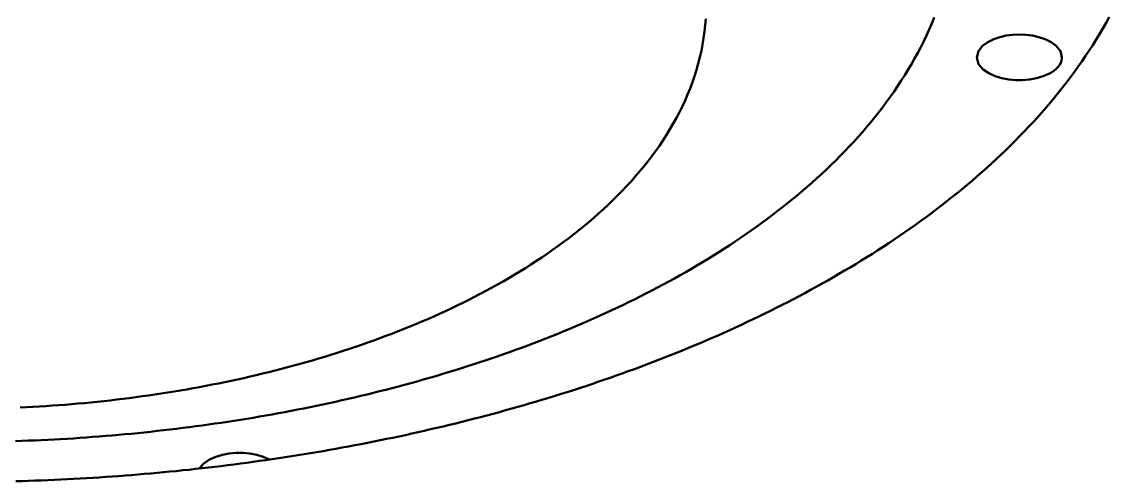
# Model space of a CAD drawing. Header units: millimetres. Extents: x 0 to 841, y 0 to 594.
# Drawn here: x 336.76 to 357.01, y 343.34 to 351.91 of the extents above; entities that cross this region are included whole.
import ezdxf

# ---------------------------------------------------------------- set-up
doc = ezdxf.new("R2010")
doc.units = ezdxf.units.MM
doc.layers.add('FINA', color=7, linetype='CONTINUOUS', lineweight=25)
doc.layers.add('VIS', color=7, linetype='CONTINUOUS', lineweight=50)

msp = doc.modelspace()

# ---------------------------------------------------------------- linework, layer by layer
at = {"layer": 'FINA'}
for points in [[(353.748, 351.982), (353.702, 351.871), (353.654, 351.76), (353.604, 351.651), (353.552, 351.542), (353.498, 351.435), (353.442, 351.328), (353.384, 351.222), (353.324, 351.118), (353.263, 351.014), (353.2, 350.911), (353.136, 350.809), (353.069, 350.709), (353.002, 350.609), (352.932, 350.511), (352.862, 350.413), (352.79, 350.317), (352.716, 350.221), (352.641, 350.127), (352.565, 350.033), (352.488, 349.941), (352.41, 349.85), (352.33, 349.759), (352.249, 349.67), (352.167, 349.582), (352.084, 349.494), (352, 349.408), (351.915, 349.323), (351.829, 349.239), (351.742, 349.155), (351.654, 349.073), (351.565, 348.991), (351.476, 348.911), (351.385, 348.831), (351.294, 348.753), (351.202, 348.675), (351.109, 348.599), (351.016, 348.523), (350.921, 348.448), (350.826, 348.374), (350.731, 348.301), (350.634, 348.228), (350.537, 348.157), (350.44, 348.086), (350.341, 348.016), (350.243, 347.948), (350.143, 347.879), (350.043, 347.812), (349.943, 347.746), (349.842, 347.68), (349.74, 347.615), (349.638, 347.551), (349.536, 347.488), (349.433, 347.425), (349.329, 347.364), (349.226, 347.303), (349.121, 347.242), (349.017, 347.183), (348.911, 347.124), (348.806, 347.066), (348.7, 347.009)], [(357.008, 351.993), (356.949, 351.887), (356.889, 351.782), (356.828, 351.677), (356.765, 351.574), (356.7, 351.471), (356.635, 351.369), (356.568, 351.268), (356.499, 351.168), (356.43, 351.069), (356.359, 350.97), (356.287, 350.873), (356.214, 350.776), (356.139, 350.68), (356.064, 350.586), (355.987, 350.492), (355.91, 350.398), (355.831, 350.306), (355.752, 350.215), (355.671, 350.124), (355.589, 350.035), (355.507, 349.946), (355.424, 349.858), (355.339, 349.771), (355.254, 349.684), (355.168, 349.599), (355.081, 349.514), (354.994, 349.43), (354.905, 349.347), (354.816, 349.265), (354.727, 349.184), (354.636, 349.103), (354.545, 349.023), (354.453, 348.944), (354.36, 348.866), (354.267, 348.789), (354.173, 348.712), (354.079, 348.636), (353.983, 348.561), (353.888, 348.486), (353.791, 348.413), (353.695, 348.34), (353.597, 348.267), (353.499, 348.196), (353.401, 348.125), (353.302, 348.055), (353.203, 347.986), (353.103, 347.917), (353.002, 347.849), (352.901, 347.782), (352.8, 347.715), (352.698, 347.649), (352.596, 347.584), (352.494, 347.519), (352.391, 347.456), (352.287, 347.392), (352.184, 347.33), (352.079, 347.268), (351.975, 347.206), (351.87, 347.146), (351.765, 347.085), (351.659, 347.026), (351.553, 346.967), (351.447, 346.909), (351.34, 346.851)], [(345.4, 346.891), (345.507, 346.949), (345.613, 347.008), (345.719, 347.067), (345.824, 347.128), (345.928, 347.19), (346.032, 347.253), (346.135, 347.317), (346.238, 347.382), (346.34, 347.449), (346.441, 347.516), (346.542, 347.584), (346.641, 347.654), (346.74, 347.724), (346.838, 347.796), (346.935, 347.869), (347.032, 347.943), (347.127, 348.018), (347.221, 348.095), (347.315, 348.173), (347.407, 348.252), (347.498, 348.332), (347.588, 348.413), (347.677, 348.496), (347.765, 348.58), (347.851, 348.666), (347.936, 348.753), (348.019, 348.841), (348.102, 348.93), (348.182, 349.021), (348.261, 349.114), (348.339, 349.207), (348.414, 349.302), (348.488, 349.399), (348.56, 349.497), (348.63, 349.596), (348.698, 349.697), (348.764, 349.799), (348.827, 349.902), (348.888, 350.007), (348.947, 350.114), (349.004, 350.221), (349.058, 350.33), (349.109, 350.44), (349.157, 350.552), (349.203, 350.664), (349.246, 350.778), (349.285, 350.893), (349.322, 351.009), (349.355, 351.125), (349.385, 351.243), (349.412, 351.362), (349.435, 351.481), (349.455, 351.601), (349.472, 351.721), (349.484, 351.842), (349.493, 351.963)], [(354.541, 351.242), (354.572, 351.36), (354.648, 351.455), (354.746, 351.528), (354.856, 351.582), (354.972, 351.621), (355.091, 351.648), (355.212, 351.663), (355.335, 351.668), (355.457, 351.663), (355.578, 351.648), (355.698, 351.621), (355.814, 351.582), (355.924, 351.528), (356.022, 351.455), (356.097, 351.36), (356.128, 351.242)], [(355.896, 350.941), (355.777, 350.889), (355.652, 350.852), (355.524, 350.829), (355.395, 350.818), (355.265, 350.818), (355.136, 350.83), (355.008, 350.854), (354.884, 350.892), (354.765, 350.946), (354.659, 351.019), (354.576, 351.118), (354.541, 351.242)], [(356.128, 351.242), (356.119, 351.177), (356.092, 351.116), (356.053, 351.062), (356.006, 351.015), (355.953, 350.975), (355.896, 350.941)], [(348.7, 347.009), (348.594, 346.952), (348.487, 346.896), (348.38, 346.841), (348.273, 346.787), (348.165, 346.733), (348.057, 346.68), (347.949, 346.627), (347.84, 346.576), (347.732, 346.524), (347.622, 346.474), (347.513, 346.424), (347.403, 346.375), (347.293, 346.326), (347.182, 346.278), (347.072, 346.231), (346.961, 346.184), (346.85, 346.138), (346.738, 346.093), (346.627, 346.048), (346.515, 346.004), (346.403, 345.96), (346.29, 345.917), (346.178, 345.875), (346.065, 345.833), (345.952, 345.791), (345.839, 345.751), (345.725, 345.711), (345.612, 345.671), (345.498, 345.632), (345.384, 345.593), (345.27, 345.555), (345.155, 345.518), (345.041, 345.481), (344.926, 345.445), (344.811, 345.409), (344.696, 345.374), (344.581, 345.339), (344.466, 345.305), (344.35, 345.271), (344.234, 345.238), (344.119, 345.205), (344.003, 345.173), (343.886, 345.142), (343.77, 345.11), (343.654, 345.08), (343.537, 345.05), (343.421, 345.02), (343.304, 344.991), (343.187, 344.962), (343.07, 344.934), (342.953, 344.907), (342.836, 344.88), (342.718, 344.853), (342.601, 344.827), (342.483, 344.801), (342.366, 344.776), (342.248, 344.751), (342.13, 344.727), (342.012, 344.703), (341.894, 344.68), (341.776, 344.657), (341.658, 344.634), (341.54, 344.612), (341.421, 344.591), (341.303, 344.57), (341.184, 344.549), (341.065, 344.529), (340.947, 344.509), (340.828, 344.49), (340.709, 344.471), (340.59, 344.453), (340.471, 344.435), (340.352, 344.418), (340.233, 344.401), (340.114, 344.384), (339.995, 344.368), (339.875, 344.352), (339.756, 344.337), (339.637, 344.322), (339.517, 344.308), (339.398, 344.294), (339.278, 344.281), (339.158, 344.268), (339.039, 344.255), (338.919, 344.243), (338.799, 344.231), (338.679, 344.22), (338.56, 344.209), (338.44, 344.198), (338.32, 344.188), (338.2, 344.179), (338.08, 344.169), (337.96, 344.161), (337.84, 344.152), (337.72, 344.144), (337.6, 344.137), (337.48, 344.13), (337.359, 344.123), (337.239, 344.117), (337.119, 344.111), (336.999, 344.106), (336.879, 344.101), (336.758, 344.096), (336.638, 344.092)], [(351.34, 346.851), (351.234, 346.795), (351.128, 346.739), (351.021, 346.684), (350.915, 346.629), (350.808, 346.575), (350.7, 346.521), (350.593, 346.468), (350.485, 346.416), (350.376, 346.364), (350.268, 346.312), (350.159, 346.261), (350.05, 346.211), (349.941, 346.161), (349.832, 346.112), (349.722, 346.063), (349.612, 346.015), (349.502, 345.968), (349.392, 345.92), (349.281, 345.874), (349.17, 345.828), (349.059, 345.782), (348.948, 345.737), (348.837, 345.692), (348.725, 345.648), (348.613, 345.605), (348.501, 345.562), (348.389, 345.519), (348.277, 345.477), (348.164, 345.435), (348.052, 345.394), (347.939, 345.353), (347.826, 345.313), (347.712, 345.273), (347.599, 345.234), (347.486, 345.195), (347.372, 345.156), (347.258, 345.119), (347.144, 345.081), (347.03, 345.044), (346.916, 345.007), (346.801, 344.971), (346.687, 344.936), (346.572, 344.9), (346.457, 344.866), (346.342, 344.831), (346.227, 344.797), (346.112, 344.764), (345.996, 344.731), (345.881, 344.698), (345.765, 344.666), (345.65, 344.634), (345.534, 344.603), (345.418, 344.572), (345.302, 344.541), (345.186, 344.511), (345.069, 344.481), (344.953, 344.452), (344.837, 344.423), (344.72, 344.395), (344.603, 344.366), (344.487, 344.339), (344.37, 344.312), (344.253, 344.285), (344.136, 344.258), (344.019, 344.232), (343.901, 344.206), (343.784, 344.181), (343.667, 344.156), (343.549, 344.132), (343.432, 344.108), (343.314, 344.084), (343.196, 344.061), (343.078, 344.038), (342.961, 344.015), (342.843, 343.993), (342.725, 343.971), (342.607, 343.95), (342.488, 343.929), (342.37, 343.908), (342.252, 343.888), (342.134, 343.868), (342.015, 343.849), (341.897, 343.829), (341.778, 343.811), (341.66, 343.792), (341.541, 343.774), (341.422, 343.757), (341.304, 343.739), (341.185, 343.722), (341.066, 343.706), (340.947, 343.69), (340.828, 343.674), (340.709, 343.658), (340.59, 343.643), (340.471, 343.628), (340.352, 343.614), (340.233, 343.6), (340.113, 343.586), (339.994, 343.573), (339.875, 343.56), (339.755, 343.548), (339.636, 343.535), (339.517, 343.524), (339.397, 343.512), (339.278, 343.501), (339.158, 343.49), (339.039, 343.48), (338.919, 343.47), (338.799, 343.46), (338.68, 343.45), (338.56, 343.441), (338.441, 343.433), (338.321, 343.424), (338.201, 343.416), (338.081, 343.409), (337.962, 343.401), (337.842, 343.395), (337.722, 343.388), (337.602, 343.382), (337.482, 343.376), (337.362, 343.37), (337.242, 343.365), (337.123, 343.36), (337.003, 343.356), (336.883, 343.352), (336.763, 343.348), (336.643, 343.344)], [(336.724, 344.718), (336.844, 344.724), (336.964, 344.73), (337.084, 344.737), (337.204, 344.745), (337.324, 344.753), (337.444, 344.762), (337.564, 344.771), (337.684, 344.781), (337.803, 344.791), (337.923, 344.802), (338.043, 344.814), (338.162, 344.826), (338.282, 344.839), (338.401, 344.852), (338.521, 344.866), (338.64, 344.88), (338.759, 344.895), (338.878, 344.911), (338.997, 344.927), (339.117, 344.944), (339.235, 344.961), (339.354, 344.979), (339.473, 344.998), (339.592, 345.017), (339.71, 345.037), (339.829, 345.057), (339.947, 345.078), (340.065, 345.1), (340.183, 345.122), (340.301, 345.145), (340.419, 345.168), (340.537, 345.192), (340.655, 345.217), (340.772, 345.242), (340.89, 345.268), (341.007, 345.295), (341.124, 345.322), (341.241, 345.35), (341.358, 345.378), (341.474, 345.408), (341.591, 345.438), (341.707, 345.468), (341.823, 345.499), (341.939, 345.531), (342.055, 345.564), (342.17, 345.597), (342.285, 345.631), (342.4, 345.665), (342.515, 345.701), (342.63, 345.737), (342.744, 345.774), (342.859, 345.811), (342.973, 345.849), (343.086, 345.888), (343.2, 345.928), (343.313, 345.968), (343.426, 346.009), (343.539, 346.051), (343.651, 346.094), (343.763, 346.138), (343.875, 346.182), (343.986, 346.227), (344.097, 346.273), (344.208, 346.32), (344.318, 346.367), (344.428, 346.416), (344.538, 346.465), (344.647, 346.515), (344.756, 346.566), (344.865, 346.618), (344.973, 346.671), (345.08, 346.724), (345.187, 346.779), (345.294, 346.834), (345.4, 346.891)], [(340.062, 343.581), (340.147, 343.676), (340.253, 343.748), (340.371, 343.8), (340.494, 343.836), (340.621, 343.86), (340.749, 343.871), (340.877, 343.871), (341.005, 343.86), (341.132, 343.837), (341.255, 343.801), (341.373, 343.749)]]:
    msp.add_lwpolyline(points, dxfattribs=at)
at = {"layer": 'VIS'}
for points in [[(353.748, 351.982), (353.702, 351.871), (353.654, 351.76), (353.604, 351.651), (353.552, 351.542), (353.498, 351.435), (353.442, 351.328), (353.384, 351.222), (353.324, 351.118), (353.263, 351.014), (353.2, 350.911), (353.136, 350.809), (353.069, 350.709), (353.002, 350.609), (352.932, 350.511), (352.862, 350.413), (352.79, 350.317), (352.716, 350.221), (352.641, 350.127), (352.565, 350.033), (352.488, 349.941), (352.41, 349.85), (352.33, 349.759), (352.249, 349.67), (352.167, 349.582), (352.084, 349.494), (352, 349.408), (351.915, 349.323), (351.829, 349.239), (351.742, 349.155), (351.654, 349.073), (351.565, 348.991), (351.476, 348.911), (351.385, 348.831), (351.294, 348.753), (351.202, 348.675), (351.109, 348.599), (351.016, 348.523), (350.921, 348.448), (350.826, 348.374), (350.731, 348.301), (350.634, 348.228), (350.537, 348.157), (350.44, 348.086), (350.341, 348.016), (350.243, 347.948), (350.143, 347.879), (350.043, 347.812), (349.943, 347.746), (349.842, 347.68), (349.74, 347.615), (349.638, 347.551), (349.536, 347.488), (349.433, 347.425), (349.329, 347.364), (349.226, 347.303), (349.121, 347.242), (349.017, 347.183), (348.911, 347.124), (348.806, 347.066), (348.7, 347.009)], [(357.008, 351.993), (356.949, 351.887), (356.889, 351.782), (356.828, 351.677), (356.765, 351.574), (356.7, 351.471), (356.635, 351.369), (356.568, 351.268), (356.499, 351.168), (356.43, 351.069), (356.359, 350.97), (356.287, 350.873), (356.214, 350.776), (356.139, 350.68), (356.064, 350.586), (355.987, 350.492), (355.91, 350.398), (355.831, 350.306), (355.752, 350.215), (355.671, 350.124), (355.589, 350.035), (355.507, 349.946), (355.424, 349.858), (355.339, 349.771), (355.254, 349.684), (355.168, 349.599), (355.081, 349.514), (354.994, 349.43), (354.905, 349.347), (354.816, 349.265), (354.727, 349.184), (354.636, 349.103), (354.545, 349.023), (354.453, 348.944), (354.36, 348.866), (354.267, 348.789), (354.173, 348.712), (354.079, 348.636), (353.983, 348.561), (353.888, 348.486), (353.791, 348.413), (353.695, 348.34), (353.597, 348.267), (353.499, 348.196), (353.401, 348.125), (353.302, 348.055), (353.203, 347.986), (353.103, 347.917), (353.002, 347.849), (352.901, 347.782), (352.8, 347.715), (352.698, 347.649), (352.596, 347.584), (352.494, 347.519), (352.391, 347.456), (352.287, 347.392), (352.184, 347.33), (352.079, 347.268), (351.975, 347.206), (351.87, 347.146), (351.765, 347.085), (351.659, 347.026), (351.553, 346.967), (351.447, 346.909), (351.34, 346.851)], [(345.4, 346.891), (345.507, 346.949), (345.613, 347.008), (345.719, 347.067), (345.824, 347.128), (345.928, 347.19), (346.032, 347.253), (346.135, 347.317), (346.238, 347.382), (346.34, 347.449), (346.441, 347.516), (346.542, 347.584), (346.641, 347.654), (346.74, 347.724), (346.838, 347.796), (346.935, 347.869), (347.032, 347.943), (347.127, 348.018), (347.221, 348.095), (347.315, 348.173), (347.407, 348.252), (347.498, 348.332), (347.588, 348.413), (347.677, 348.496), (347.765, 348.58), (347.851, 348.666), (347.936, 348.753), (348.019, 348.841), (348.102, 348.93), (348.182, 349.021), (348.261, 349.114), (348.339, 349.207), (348.414, 349.302), (348.488, 349.399), (348.56, 349.497), (348.63, 349.596), (348.698, 349.697), (348.764, 349.799), (348.827, 349.902), (348.888, 350.007), (348.947, 350.114), (349.004, 350.221), (349.058, 350.33), (349.109, 350.44), (349.157, 350.552), (349.203, 350.664), (349.246, 350.778), (349.285, 350.893), (349.322, 351.009), (349.355, 351.125), (349.385, 351.243), (349.412, 351.362), (349.435, 351.481), (349.455, 351.601), (349.472, 351.721), (349.484, 351.842), (349.493, 351.963)], [(354.541, 351.242), (354.572, 351.36), (354.648, 351.455), (354.746, 351.528), (354.856, 351.582), (354.972, 351.621), (355.091, 351.648), (355.212, 351.663), (355.335, 351.668), (355.457, 351.663), (355.578, 351.648), (355.698, 351.621), (355.814, 351.582), (355.924, 351.528), (356.022, 351.455), (356.097, 351.36), (356.128, 351.242)], [(355.896, 350.941), (355.777, 350.889), (355.652, 350.852), (355.524, 350.829), (355.395, 350.818), (355.265, 350.818), (355.136, 350.83), (355.008, 350.854), (354.884, 350.892), (354.765, 350.946), (354.659, 351.019), (354.576, 351.118), (354.541, 351.242)], [(356.128, 351.242), (356.119, 351.177), (356.092, 351.116), (356.053, 351.062), (356.006, 351.015), (355.953, 350.975), (355.896, 350.941)], [(348.7, 347.009), (348.594, 346.952), (348.487, 346.896), (348.38, 346.841), (348.273, 346.787), (348.165, 346.733), (348.057, 346.68), (347.949, 346.627), (347.84, 346.576), (347.732, 346.524), (347.622, 346.474), (347.513, 346.424), (347.403, 346.375), (347.293, 346.326), (347.182, 346.278), (347.072, 346.231), (346.961, 346.184), (346.85, 346.138), (346.738, 346.093), (346.627, 346.048), (346.515, 346.004), (346.403, 345.96), (346.29, 345.917), (346.178, 345.875), (346.065, 345.833), (345.952, 345.791), (345.839, 345.751), (345.725, 345.711), (345.612, 345.671), (345.498, 345.632), (345.384, 345.593), (345.27, 345.555), (345.155, 345.518), (345.041, 345.481), (344.926, 345.445), (344.811, 345.409), (344.696, 345.374), (344.581, 345.339), (344.466, 345.305), (344.35, 345.271), (344.234, 345.238), (344.119, 345.205), (344.003, 345.173), (343.886, 345.142), (343.77, 345.11), (343.654, 345.08), (343.537, 345.05), (343.421, 345.02), (343.304, 344.991), (343.187, 344.962), (343.07, 344.934), (342.953, 344.907), (342.836, 344.88), (342.718, 344.853), (342.601, 344.827), (342.483, 344.801), (342.366, 344.776), (342.248, 344.751), (342.13, 344.727), (342.012, 344.703), (341.894, 344.68), (341.776, 344.657), (341.658, 344.634), (341.54, 344.612), (341.421, 344.591), (341.303, 344.57), (341.184, 344.549), (341.065, 344.529), (340.947, 344.509), (340.828, 344.49), (340.709, 344.471), (340.59, 344.453), (340.471, 344.435), (340.352, 344.418), (340.233, 344.401), (340.114, 344.384), (339.995, 344.368), (339.875, 344.352), (339.756, 344.337), (339.637, 344.322), (339.517, 344.308), (339.398, 344.294), (339.278, 344.281), (339.158, 344.268), (339.039, 344.255), (338.919, 344.243), (338.799, 344.231), (338.679, 344.22), (338.56, 344.209), (338.44, 344.198), (338.32, 344.188), (338.2, 344.179), (338.08, 344.169), (337.96, 344.161), (337.84, 344.152), (337.72, 344.144), (337.6, 344.137), (337.48, 344.13), (337.359, 344.123), (337.239, 344.117), (337.119, 344.111), (336.999, 344.106), (336.879, 344.101), (336.758, 344.096), (336.638, 344.092)], [(351.34, 346.851), (351.234, 346.795), (351.128, 346.739), (351.021, 346.684), (350.915, 346.629), (350.808, 346.575), (350.7, 346.521), (350.593, 346.468), (350.485, 346.416), (350.376, 346.364), (350.268, 346.312), (350.159, 346.261), (350.05, 346.211), (349.941, 346.161), (349.832, 346.112), (349.722, 346.063), (349.612, 346.015), (349.502, 345.968), (349.392, 345.92), (349.281, 345.874), (349.17, 345.828), (349.059, 345.782), (348.948, 345.737), (348.837, 345.692), (348.725, 345.648), (348.613, 345.605), (348.501, 345.562), (348.389, 345.519), (348.277, 345.477), (348.164, 345.435), (348.052, 345.394), (347.939, 345.353), (347.826, 345.313), (347.712, 345.273), (347.599, 345.234), (347.486, 345.195), (347.372, 345.156), (347.258, 345.119), (347.144, 345.081), (347.03, 345.044), (346.916, 345.007), (346.801, 344.971), (346.687, 344.936), (346.572, 344.9), (346.457, 344.866), (346.342, 344.831), (346.227, 344.797), (346.112, 344.764), (345.996, 344.731), (345.881, 344.698), (345.765, 344.666), (345.65, 344.634), (345.534, 344.603), (345.418, 344.572), (345.302, 344.541), (345.186, 344.511), (345.069, 344.481), (344.953, 344.452), (344.837, 344.423), (344.72, 344.395), (344.603, 344.366), (344.487, 344.339), (344.37, 344.312), (344.253, 344.285), (344.136, 344.258), (344.019, 344.232), (343.901, 344.206), (343.784, 344.181), (343.667, 344.156), (343.549, 344.132), (343.432, 344.108), (343.314, 344.084), (343.196, 344.061), (343.078, 344.038), (342.961, 344.015), (342.843, 343.993), (342.725, 343.971), (342.607, 343.95), (342.488, 343.929), (342.37, 343.908), (342.252, 343.888), (342.134, 343.868), (342.015, 343.849), (341.897, 343.829), (341.778, 343.811), (341.66, 343.792), (341.541, 343.774), (341.422, 343.757), (341.304, 343.739), (341.185, 343.722), (341.066, 343.706), (340.947, 343.69), (340.828, 343.674), (340.709, 343.658), (340.59, 343.643), (340.471, 343.628), (340.352, 343.614), (340.233, 343.6), (340.113, 343.586), (339.994, 343.573), (339.875, 343.56), (339.755, 343.548), (339.636, 343.535), (339.517, 343.524), (339.397, 343.512), (339.278, 343.501), (339.158, 343.49), (339.039, 343.48), (338.919, 343.47), (338.799, 343.46), (338.68, 343.45), (338.56, 343.441), (338.441, 343.433), (338.321, 343.424), (338.201, 343.416), (338.081, 343.409), (337.962, 343.401), (337.842, 343.395), (337.722, 343.388), (337.602, 343.382), (337.482, 343.376), (337.362, 343.37), (337.242, 343.365), (337.123, 343.36), (337.003, 343.356), (336.883, 343.352), (336.763, 343.348), (336.643, 343.344)], [(336.724, 344.718), (336.844, 344.724), (336.964, 344.73), (337.084, 344.737), (337.204, 344.745), (337.324, 344.753), (337.444, 344.762), (337.564, 344.771), (337.684, 344.781), (337.803, 344.791), (337.923, 344.802), (338.043, 344.814), (338.162, 344.826), (338.282, 344.839), (338.401, 344.852), (338.521, 344.866), (338.64, 344.88), (338.759, 344.895), (338.878, 344.911), (338.997, 344.927), (339.117, 344.944), (339.235, 344.961), (339.354, 344.979), (339.473, 344.998), (339.592, 345.017), (339.71, 345.037), (339.829, 345.057), (339.947, 345.078), (340.065, 345.1), (340.183, 345.122), (340.301, 345.145), (340.419, 345.168), (340.537, 345.192), (340.655, 345.217), (340.772, 345.242), (340.89, 345.268), (341.007, 345.295), (341.124, 345.322), (341.241, 345.35), (341.358, 345.378), (341.474, 345.408), (341.591, 345.438), (341.707, 345.468), (341.823, 345.499), (341.939, 345.531), (342.055, 345.564), (342.17, 345.597), (342.285, 345.631), (342.4, 345.665), (342.515, 345.701), (342.63, 345.737), (342.744, 345.774), (342.859, 345.811), (342.973, 345.849), (343.086, 345.888), (343.2, 345.928), (343.313, 345.968), (343.426, 346.009), (343.539, 346.051), (343.651, 346.094), (343.763, 346.138), (343.875, 346.182), (343.986, 346.227), (344.097, 346.273), (344.208, 346.32), (344.318, 346.367), (344.428, 346.416), (344.538, 346.465), (344.647, 346.515), (344.756, 346.566), (344.865, 346.618), (344.973, 346.671), (345.08, 346.724), (345.187, 346.779), (345.294, 346.834), (345.4, 346.891)], [(340.062, 343.581), (340.147, 343.676), (340.253, 343.748), (340.371, 343.8), (340.494, 343.836), (340.621, 343.86), (340.749, 343.871), (340.877, 343.871), (341.005, 343.86), (341.132, 343.837), (341.255, 343.801), (341.373, 343.749)]]:
    msp.add_lwpolyline(points, dxfattribs=at)

doc.saveas('drawing.dxf')
